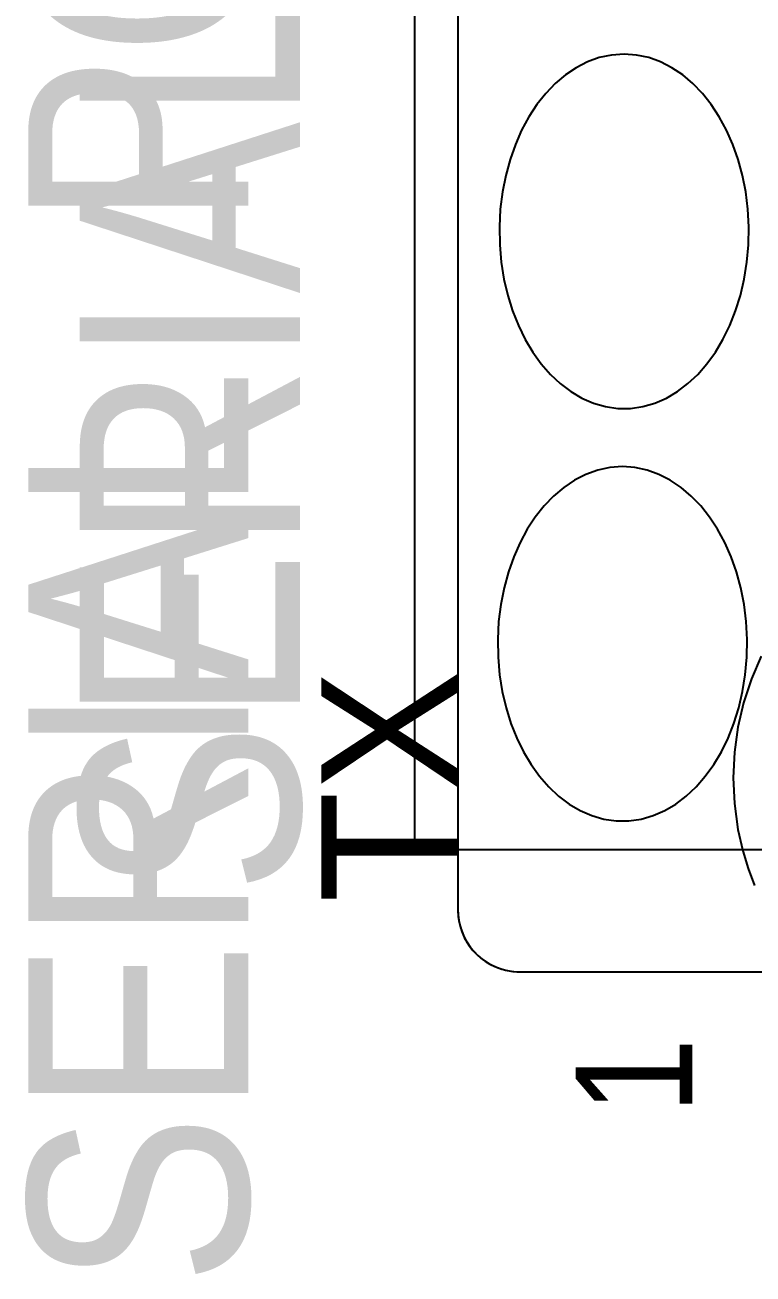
# Model space of a CAD drawing. Extents: x -11 to 35.7, y -8.8 to 26.3.
# Drawn here: x 20.533 to 20.886, y 8.596 to 9.202 of the extents above; entities that cross this region are included whole.
import ezdxf

# ---------------------------------------------------------------- set-up
doc = ezdxf.new("R2010")
doc.units = 0
doc.header["$MEASUREMENT"] = 0
for name, color, linetype in [('3_01___1__10-100BASE_T__A', 7, 'CONTINUOUS'), ('3_02___1__10-100BASE_T__EI', 7, 'CONTINUOUS'), ('3_03___1__100BASE_FX_MM_LC', 7, 'CONTINUOUS'), ('3_04___1__100BASE_FX_MM_LC', 7, 'CONTINUOUS'), ('3_05___2__10-100BASE_T__EI', 7, 'CONTINUOUS'), ('3_06___2__100BASE_FX_MM_LC', 7, 'CONTINUOUS'), ('3_07___1__10-100BASE_T___1', 7, 'CONTINUOUS'), ('3_08___1__10-100BASE_T___1', 7, 'CONTINUOUS'), ('3_09___2__10-100BASE_T___1', 7, 'CONTINUOUS'), ('3_10___2__100BASE_FX_MM_LC', 7, 'CONTINUOUS')]:
    doc.layers.add(name, color=color, linetype=linetype)

msp = doc.modelspace()

# ---------------------------------------------------------------- linework, layer by layer
at = {"layer": '3_01___1__10-100BASE_T__A'}
msp.add_lwpolyline([(20.74288, 9.23077), (20.74288, 9.14151), (20.74288, 9.05652), (20.74288, 8.97824), (20.74288, 8.90911), (20.74288, 8.85156), (20.74288, 8.80805), (20.74288, 8.781), (20.74288, 8.77246), (20.74304, 8.76962), (20.74346, 8.76687), (20.74412, 8.7642), (20.74501, 8.76163), (20.74612, 8.75917), (20.74744, 8.75684), (20.74896, 8.75464), (20.75066, 8.75259), (20.75254, 8.7507), (20.75458, 8.74898), (20.75676, 8.74744), (20.75908, 8.7461), (20.76152, 8.74497), (20.76408, 8.74406), (20.76674, 8.74337), (20.76949, 8.74293), (20.77231, 8.74275), (20.7754, 8.74274), (20.78512, 8.74274), (20.80127, 8.74274), (20.8229, 8.74274), (20.84909, 8.74274), (20.87889, 8.74274), (20.91136, 8.74274)], dxfattribs=at)
at = {"layer": '3_02___1__10-100BASE_T__EI'}
msp.add_lwpolyline([(20.90319, 8.80191), (20.88447, 8.80191), (20.86462, 8.80191), (20.8442, 8.80191), (20.82372, 8.80191), (20.80373, 8.80191), (20.78475, 8.80191), (20.76732, 8.80191), (20.75198, 8.80191), (20.73924, 8.80191), (20.72966, 8.80191), (20.72375, 8.80191), (20.72202, 8.80206), (20.72202, 8.81369), (20.72202, 8.84228), (20.72202, 8.88562), (20.72202, 8.94149), (20.72202, 9.00768), (20.72202, 9.08196), (20.72202, 9.16213), (20.72202, 9.24596)], dxfattribs=at)
for points in [[(20.82342, 9.18787), (20.81733, 9.18744), (20.81141, 9.18617), (20.80569, 9.18412), (20.8002, 9.18131), (20.79498, 9.17779), (20.79004, 9.17361), (20.78542, 9.1688), (20.78115, 9.1634), (20.77725, 9.15746), (20.77376, 9.15101), (20.7707, 9.14411), (20.76811, 9.13678), (20.76601, 9.12907), (20.76443, 9.12103), (20.7634, 9.11268), (20.76295, 9.10409), (20.7631, 9.09539), (20.76384, 9.08692), (20.76515, 9.07873), (20.767, 9.07085), (20.76935, 9.06333), (20.77218, 9.05621), (20.77545, 9.04953), (20.77915, 9.04333), (20.78324, 9.03766), (20.78769, 9.03255), (20.79247, 9.02805), (20.79755, 9.02419), (20.80291, 9.02103), (20.80852, 9.01859), (20.81434, 9.01692), (20.82035, 9.01607), (20.82648, 9.01607), (20.83249, 9.01692), (20.83832, 9.01859), (20.84392, 9.02103), (20.84928, 9.02419), (20.85437, 9.02805), (20.85915, 9.03255), (20.8636, 9.03766), (20.86769, 9.04333), (20.87138, 9.04953), (20.87466, 9.05621), (20.87749, 9.06333), (20.87984, 9.07085), (20.88169, 9.07873), (20.883, 9.08692), (20.88374, 9.09539), (20.88389, 9.10409), (20.88344, 9.11268), (20.88241, 9.12103), (20.88083, 9.12907), (20.87873, 9.13678), (20.87613, 9.14411), (20.87308, 9.15101), (20.86959, 9.15746), (20.86569, 9.1634), (20.86142, 9.1688), (20.8568, 9.17361), (20.85186, 9.17779), (20.84664, 9.18131), (20.84115, 9.18412), (20.83543, 9.18617), (20.82951, 9.18744)], [(20.82263, 8.98781), (20.81654, 8.98738), (20.81062, 8.98611), (20.8049, 8.98406), (20.79942, 8.98125), (20.79419, 8.97773), (20.78925, 8.97355), (20.78463, 8.96874), (20.78036, 8.96334), (20.77647, 8.9574), (20.77297, 8.95095), (20.76992, 8.94405), (20.76732, 8.93672), (20.76522, 8.92901), (20.76364, 8.92097), (20.76261, 8.91262), (20.76216, 8.90403), (20.76231, 8.89533), (20.76306, 8.88686), (20.76436, 8.87867), (20.76621, 8.87079), (20.76856, 8.86327), (20.77139, 8.85615), (20.77467, 8.84947), (20.77836, 8.84327), (20.78245, 8.8376), (20.7869, 8.83249), (20.79168, 8.82799), (20.79677, 8.82413), (20.80213, 8.82097), (20.80773, 8.81853), (20.81356, 8.81687), (20.81957, 8.81601), (20.8257, 8.81601), (20.83171, 8.81687), (20.83753, 8.81853), (20.84314, 8.82097), (20.8485, 8.82413), (20.85358, 8.82799), (20.85836, 8.83249), (20.86281, 8.8376), (20.8669, 8.84327), (20.8706, 8.84947), (20.87387, 8.85615), (20.8767, 8.86327), (20.87905, 8.87079), (20.8809, 8.87867), (20.88221, 8.88686), (20.88295, 8.89533), (20.88311, 8.90403), (20.88265, 8.91262), (20.88162, 8.92097), (20.88004, 8.92901), (20.87794, 8.93672), (20.87535, 8.94405), (20.87229, 8.95095), (20.8688, 8.9574), (20.8649, 8.96334), (20.86063, 8.96874), (20.85601, 8.97355), (20.85107, 8.97773), (20.84585, 8.98125), (20.84036, 8.98406), (20.83464, 8.98611), (20.82872, 8.98738)]]:
    msp.add_lwpolyline(points, close=True, dxfattribs=at)
at = {"layer": '3_03___1__100BASE_FX_MM_LC'}
msp.add_lwpolyline([(20.74288, 9.25801), (20.74288, 9.16795), (20.74288, 9.08142), (20.74288, 9.00087), (20.74288, 8.92874), (20.74288, 8.86746), (20.74288, 8.81948), (20.74288, 8.78724), (20.74288, 8.77316), (20.74296, 8.77047), (20.7433, 8.76769), (20.74389, 8.76499), (20.74472, 8.76239), (20.74577, 8.7599), (20.74703, 8.75752), (20.74849, 8.75528), (20.75013, 8.75319), (20.75196, 8.75125), (20.75395, 8.74948), (20.75609, 8.74788), (20.75837, 8.74648), (20.76078, 8.74529), (20.7633, 8.74431), (20.76593, 8.74355), (20.76865, 8.74304), (20.77145, 8.74278), (20.77388, 8.74274), (20.78148, 8.74274), (20.7958, 8.74274), (20.81589, 8.74274), (20.84081, 8.74274), (20.86963, 8.74274), (20.9014, 8.74274)], dxfattribs=at)
at = {"layer": '3_04___1__100BASE_FX_MM_LC'}
msp.add_lwpolyline([(20.90319, 8.80191), (20.88447, 8.80191), (20.86462, 8.80191), (20.8442, 8.80191), (20.82372, 8.80191), (20.80373, 8.80191), (20.78475, 8.80191), (20.76732, 8.80191), (20.75198, 8.80191), (20.73924, 8.80191), (20.72966, 8.80191), (20.72375, 8.80191), (20.72202, 8.80206), (20.72202, 8.81369), (20.72202, 8.84228), (20.72202, 8.88562), (20.72202, 8.94149), (20.72202, 9.00768), (20.72202, 9.08196), (20.72202, 9.16213), (20.72202, 9.24596)], dxfattribs=at)
for points in [[(20.82342, 9.18787), (20.81733, 9.18744), (20.81141, 9.18617), (20.80569, 9.18412), (20.8002, 9.18131), (20.79498, 9.17779), (20.79004, 9.17361), (20.78542, 9.1688), (20.78115, 9.1634), (20.77725, 9.15746), (20.77376, 9.15101), (20.7707, 9.14411), (20.76811, 9.13678), (20.76601, 9.12907), (20.76443, 9.12103), (20.7634, 9.11268), (20.76295, 9.10409), (20.7631, 9.09539), (20.76384, 9.08692), (20.76515, 9.07873), (20.767, 9.07085), (20.76935, 9.06333), (20.77218, 9.05621), (20.77545, 9.04953), (20.77915, 9.04333), (20.78324, 9.03766), (20.78769, 9.03255), (20.79247, 9.02805), (20.79755, 9.02419), (20.80291, 9.02103), (20.80852, 9.01859), (20.81434, 9.01692), (20.82035, 9.01607), (20.82648, 9.01607), (20.83249, 9.01692), (20.83832, 9.01859), (20.84392, 9.02103), (20.84928, 9.02419), (20.85437, 9.02805), (20.85915, 9.03255), (20.8636, 9.03766), (20.86769, 9.04333), (20.87138, 9.04953), (20.87466, 9.05621), (20.87749, 9.06333), (20.87984, 9.07085), (20.88169, 9.07873), (20.883, 9.08692), (20.88374, 9.09539), (20.88389, 9.10409), (20.88344, 9.11268), (20.88241, 9.12103), (20.88083, 9.12907), (20.87873, 9.13678), (20.87613, 9.14411), (20.87308, 9.15101), (20.86959, 9.15746), (20.86569, 9.1634), (20.86142, 9.1688), (20.8568, 9.17361), (20.85186, 9.17779), (20.84664, 9.18131), (20.84115, 9.18412), (20.83543, 9.18617), (20.82951, 9.18744)], [(20.82263, 8.98781), (20.81654, 8.98738), (20.81062, 8.98611), (20.8049, 8.98406), (20.79942, 8.98125), (20.79419, 8.97773), (20.78925, 8.97355), (20.78463, 8.96874), (20.78036, 8.96334), (20.77647, 8.9574), (20.77297, 8.95095), (20.76992, 8.94405), (20.76732, 8.93672), (20.76522, 8.92901), (20.76364, 8.92097), (20.76261, 8.91262), (20.76216, 8.90403), (20.76231, 8.89533), (20.76306, 8.88686), (20.76436, 8.87867), (20.76621, 8.87079), (20.76856, 8.86327), (20.77139, 8.85615), (20.77467, 8.84947), (20.77836, 8.84327), (20.78245, 8.8376), (20.7869, 8.83249), (20.79168, 8.82799), (20.79677, 8.82413), (20.80213, 8.82097), (20.80773, 8.81853), (20.81356, 8.81687), (20.81957, 8.81601), (20.8257, 8.81601), (20.83171, 8.81687), (20.83753, 8.81853), (20.84314, 8.82097), (20.8485, 8.82413), (20.85358, 8.82799), (20.85836, 8.83249), (20.86281, 8.8376), (20.8669, 8.84327), (20.8706, 8.84947), (20.87387, 8.85615), (20.8767, 8.86327), (20.87905, 8.87079), (20.8809, 8.87867), (20.88221, 8.88686), (20.88295, 8.89533), (20.88311, 8.90403), (20.88265, 8.91262), (20.88162, 8.92097), (20.88004, 8.92901), (20.87794, 8.93672), (20.87535, 8.94405), (20.87229, 8.95095), (20.8688, 8.9574), (20.8649, 8.96334), (20.86063, 8.96874), (20.85601, 8.97355), (20.85107, 8.97773), (20.84585, 8.98125), (20.84036, 8.98406), (20.83464, 8.98611), (20.82872, 8.98738)]]:
    msp.add_lwpolyline(points, close=True, dxfattribs=at)
at = {"layer": '3_05___2__10-100BASE_T__EI'}
msp.add_lwpolyline([(20.90319, 8.80191), (20.88447, 8.80191), (20.86462, 8.80191), (20.8442, 8.80191), (20.82372, 8.80191), (20.80373, 8.80191), (20.78475, 8.80191), (20.76732, 8.80191), (20.75198, 8.80191), (20.73924, 8.80191), (20.72966, 8.80191), (20.72375, 8.80191), (20.72202, 8.80206), (20.72202, 8.81369), (20.72202, 8.84228), (20.72202, 8.88562), (20.72202, 8.94149), (20.72202, 9.00768), (20.72202, 9.08196), (20.72202, 9.16213), (20.72202, 9.24596)], dxfattribs=at)
for points in [[(20.82342, 9.18787), (20.81733, 9.18744), (20.81141, 9.18617), (20.80569, 9.18412), (20.8002, 9.18131), (20.79498, 9.17779), (20.79004, 9.17361), (20.78542, 9.1688), (20.78115, 9.1634), (20.77725, 9.15746), (20.77376, 9.15101), (20.7707, 9.14411), (20.76811, 9.13678), (20.76601, 9.12907), (20.76443, 9.12103), (20.7634, 9.11268), (20.76295, 9.10409), (20.7631, 9.09539), (20.76384, 9.08692), (20.76515, 9.07873), (20.767, 9.07085), (20.76935, 9.06333), (20.77218, 9.05621), (20.77545, 9.04953), (20.77915, 9.04333), (20.78324, 9.03766), (20.78769, 9.03255), (20.79247, 9.02805), (20.79755, 9.02419), (20.80291, 9.02103), (20.80852, 9.01859), (20.81434, 9.01692), (20.82035, 9.01607), (20.82648, 9.01607), (20.83249, 9.01692), (20.83832, 9.01859), (20.84392, 9.02103), (20.84928, 9.02419), (20.85437, 9.02805), (20.85915, 9.03255), (20.8636, 9.03766), (20.86769, 9.04333), (20.87138, 9.04953), (20.87466, 9.05621), (20.87749, 9.06333), (20.87984, 9.07085), (20.88169, 9.07873), (20.883, 9.08692), (20.88374, 9.09539), (20.88389, 9.10409), (20.88344, 9.11268), (20.88241, 9.12103), (20.88083, 9.12907), (20.87873, 9.13678), (20.87613, 9.14411), (20.87308, 9.15101), (20.86959, 9.15746), (20.86569, 9.1634), (20.86142, 9.1688), (20.8568, 9.17361), (20.85186, 9.17779), (20.84664, 9.18131), (20.84115, 9.18412), (20.83543, 9.18617), (20.82951, 9.18744)], [(20.82263, 8.98781), (20.81654, 8.98738), (20.81062, 8.98611), (20.8049, 8.98406), (20.79942, 8.98125), (20.79419, 8.97773), (20.78925, 8.97355), (20.78463, 8.96874), (20.78036, 8.96334), (20.77647, 8.9574), (20.77297, 8.95095), (20.76992, 8.94405), (20.76732, 8.93672), (20.76522, 8.92901), (20.76364, 8.92097), (20.76261, 8.91262), (20.76216, 8.90403), (20.76231, 8.89533), (20.76306, 8.88686), (20.76436, 8.87867), (20.76621, 8.87079), (20.76856, 8.86327), (20.77139, 8.85615), (20.77467, 8.84947), (20.77836, 8.84327), (20.78245, 8.8376), (20.7869, 8.83249), (20.79168, 8.82799), (20.79677, 8.82413), (20.80213, 8.82097), (20.80773, 8.81853), (20.81356, 8.81687), (20.81957, 8.81601), (20.8257, 8.81601), (20.83171, 8.81687), (20.83753, 8.81853), (20.84314, 8.82097), (20.8485, 8.82413), (20.85358, 8.82799), (20.85836, 8.83249), (20.86281, 8.8376), (20.8669, 8.84327), (20.8706, 8.84947), (20.87387, 8.85615), (20.8767, 8.86327), (20.87905, 8.87079), (20.8809, 8.87867), (20.88221, 8.88686), (20.88295, 8.89533), (20.88311, 8.90403), (20.88265, 8.91262), (20.88162, 8.92097), (20.88004, 8.92901), (20.87794, 8.93672), (20.87535, 8.94405), (20.87229, 8.95095), (20.8688, 8.9574), (20.8649, 8.96334), (20.86063, 8.96874), (20.85601, 8.97355), (20.85107, 8.97773), (20.84585, 8.98125), (20.84036, 8.98406), (20.83464, 8.98611), (20.82872, 8.98738)]]:
    msp.add_lwpolyline(points, close=True, dxfattribs=at)
at = {"layer": '3_06___2__100BASE_FX_MM_LC'}
msp.add_lwpolyline([(20.90319, 8.80191), (20.88447, 8.80191), (20.86462, 8.80191), (20.8442, 8.80191), (20.82372, 8.80191), (20.80373, 8.80191), (20.78475, 8.80191), (20.76732, 8.80191), (20.75198, 8.80191), (20.73924, 8.80191), (20.72966, 8.80191), (20.72375, 8.80191), (20.72202, 8.80206), (20.72202, 8.81369), (20.72202, 8.84228), (20.72202, 8.88562), (20.72202, 8.94149), (20.72202, 9.00768), (20.72202, 9.08196), (20.72202, 9.16213), (20.72202, 9.24596)], dxfattribs=at)
for points in [[(20.82342, 9.18787), (20.81733, 9.18744), (20.81141, 9.18617), (20.80569, 9.18412), (20.8002, 9.18131), (20.79498, 9.17779), (20.79004, 9.17361), (20.78542, 9.1688), (20.78115, 9.1634), (20.77725, 9.15746), (20.77376, 9.15101), (20.7707, 9.14411), (20.76811, 9.13678), (20.76601, 9.12907), (20.76443, 9.12103), (20.7634, 9.11268), (20.76295, 9.10409), (20.7631, 9.09539), (20.76384, 9.08692), (20.76515, 9.07873), (20.767, 9.07085), (20.76935, 9.06333), (20.77218, 9.05621), (20.77545, 9.04953), (20.77915, 9.04333), (20.78324, 9.03766), (20.78769, 9.03255), (20.79247, 9.02805), (20.79755, 9.02419), (20.80291, 9.02103), (20.80852, 9.01859), (20.81434, 9.01692), (20.82035, 9.01607), (20.82648, 9.01607), (20.83249, 9.01692), (20.83832, 9.01859), (20.84392, 9.02103), (20.84928, 9.02419), (20.85437, 9.02805), (20.85915, 9.03255), (20.8636, 9.03766), (20.86769, 9.04333), (20.87138, 9.04953), (20.87466, 9.05621), (20.87749, 9.06333), (20.87984, 9.07085), (20.88169, 9.07873), (20.883, 9.08692), (20.88374, 9.09539), (20.88389, 9.10409), (20.88344, 9.11268), (20.88241, 9.12103), (20.88083, 9.12907), (20.87873, 9.13678), (20.87613, 9.14411), (20.87308, 9.15101), (20.86959, 9.15746), (20.86569, 9.1634), (20.86142, 9.1688), (20.8568, 9.17361), (20.85186, 9.17779), (20.84664, 9.18131), (20.84115, 9.18412), (20.83543, 9.18617), (20.82951, 9.18744)], [(20.82263, 8.98781), (20.81654, 8.98738), (20.81062, 8.98611), (20.8049, 8.98406), (20.79942, 8.98125), (20.79419, 8.97773), (20.78925, 8.97355), (20.78463, 8.96874), (20.78036, 8.96334), (20.77647, 8.9574), (20.77297, 8.95095), (20.76992, 8.94405), (20.76732, 8.93672), (20.76522, 8.92901), (20.76364, 8.92097), (20.76261, 8.91262), (20.76216, 8.90403), (20.76231, 8.89533), (20.76306, 8.88686), (20.76436, 8.87867), (20.76621, 8.87079), (20.76856, 8.86327), (20.77139, 8.85615), (20.77467, 8.84947), (20.77836, 8.84327), (20.78245, 8.8376), (20.7869, 8.83249), (20.79168, 8.82799), (20.79677, 8.82413), (20.80213, 8.82097), (20.80773, 8.81853), (20.81356, 8.81687), (20.81957, 8.81601), (20.8257, 8.81601), (20.83171, 8.81687), (20.83753, 8.81853), (20.84314, 8.82097), (20.8485, 8.82413), (20.85358, 8.82799), (20.85836, 8.83249), (20.86281, 8.8376), (20.8669, 8.84327), (20.8706, 8.84947), (20.87387, 8.85615), (20.8767, 8.86327), (20.87905, 8.87079), (20.8809, 8.87867), (20.88221, 8.88686), (20.88295, 8.89533), (20.88311, 8.90403), (20.88265, 8.91262), (20.88162, 8.92097), (20.88004, 8.92901), (20.87794, 8.93672), (20.87535, 8.94405), (20.87229, 8.95095), (20.8688, 8.9574), (20.8649, 8.96334), (20.86063, 8.96874), (20.85601, 8.97355), (20.85107, 8.97773), (20.84585, 8.98125), (20.84036, 8.98406), (20.83464, 8.98611), (20.82872, 8.98738)]]:
    msp.add_lwpolyline(points, close=True, dxfattribs=at)
at = {"layer": '3_07___1__10-100BASE_T___1'}
msp.add_lwpolyline([(20.88994, 8.89588), (20.88516, 8.88481), (20.88137, 8.87331), (20.8786, 8.86146), (20.87691, 8.84931), (20.87633, 8.83694), (20.8769, 8.82441), (20.87866, 8.81177), (20.88099, 8.80146), (20.88358, 8.79291), (20.88671, 8.78462)], dxfattribs=at)
at = {"layer": '3_08___1__10-100BASE_T___1'}
msp.add_lwpolyline([(20.88994, 8.89588), (20.88516, 8.88481), (20.88137, 8.87331), (20.8786, 8.86146), (20.87691, 8.84931), (20.87633, 8.83694), (20.8769, 8.82441), (20.87866, 8.81177), (20.88099, 8.80146), (20.88358, 8.79291), (20.88671, 8.78462)], dxfattribs=at)
at = {"layer": '3_09___2__10-100BASE_T___1'}
msp.add_lwpolyline([(20.88994, 8.89588), (20.88516, 8.88481), (20.88137, 8.87331), (20.8786, 8.86146), (20.87691, 8.84931), (20.87633, 8.83694), (20.8769, 8.82441), (20.87866, 8.81177), (20.88099, 8.80146), (20.88358, 8.79291), (20.88671, 8.78462)], dxfattribs=at)
at = {"layer": '3_10___2__100BASE_FX_MM_LC'}
msp.add_lwpolyline([(20.88994, 8.89588), (20.88516, 8.88481), (20.88137, 8.87331), (20.8786, 8.86146), (20.87691, 8.84931), (20.87633, 8.83694), (20.8769, 8.82441), (20.87866, 8.81177), (20.88099, 8.80146), (20.88358, 8.79291), (20.88671, 8.78462)], dxfattribs=at)

# ---------------------------------------------------------------- texts
at = {"layer": '3_01___1__10-100BASE_T__A', "attachment_point": 7, "rotation": 90}
for s, insert, char_height in [('\\fInterstate-Regular|b0|i0|c0|p34;\\W0.875;SERIAL  PORT  1', (20.66771, 8.78033), 0.1067222), ('\\fInterstate-Regular|b0|i0|c0|p34;\\W0.875;1', (20.85657, 8.67386), 0.0566667)]:
    msp.add_mtext(s, dxfattribs=dict(at, insert=insert, char_height=char_height))
at = {"layer": '3_02___1__10-100BASE_T__EI', "attachment_point": 7, "rotation": 90}
for s, insert, char_height in [('\\fInterstate-Regular|b0|i0|c0|p34;\\W0.875;SERIAL  PORT  1', (20.66771, 8.78033), 0.1067222), ('\\fInterstate-Regular|b0|i0|c0|p34;\\W0.875;1', (20.85657, 8.67386), 0.0566667)]:
    msp.add_mtext(s, dxfattribs=dict(at, insert=insert, char_height=char_height))
at = {"layer": '3_03___1__100BASE_FX_MM_LC', "attachment_point": 7, "rotation": 90}
for s, insert, char_height in [('\\fInterstate-Regular|b0|i0|c0|p34;\\W0.875;SERIAL  PORT  1', (20.66771, 8.78033), 0.1067222), ('\\fInterstate-Regular|b0|i0|c0|p34;\\W0.875;1', (20.85657, 8.67386), 0.0566667)]:
    msp.add_mtext(s, dxfattribs=dict(at, insert=insert, char_height=char_height))
at = {"layer": '3_04___1__100BASE_FX_MM_LC', "attachment_point": 7, "rotation": 90}
for s, insert, char_height in [('\\fInterstate-Regular|b0|i0|c0|p34;\\W0.875;SERIAL  PORT  1', (20.66771, 8.78033), 0.1067222), ('\\fInterstate-Regular|b0|i0|c0|p34;\\W0.875;1', (20.85657, 8.67386), 0.0566667)]:
    msp.add_mtext(s, dxfattribs=dict(at, insert=insert, char_height=char_height))
at = {"layer": '3_05___2__10-100BASE_T__EI', "attachment_point": 7, "rotation": 90}
for s, insert, char_height in [('\\fInterstate-Regular|b0|i0|c0|p34;\\W0.875;SERIAL  PORT  1', (20.66771, 8.78033), 0.1067222), ('\\fInterstate-Regular|b0|i0|c0|p34;\\W0.875;1', (20.85657, 8.67386), 0.0566667)]:
    msp.add_mtext(s, dxfattribs=dict(at, insert=insert, char_height=char_height))
at = {"layer": '3_06___2__100BASE_FX_MM_LC', "attachment_point": 7, "rotation": 90}
for s, insert, char_height in [('\\fInterstate-Regular|b0|i0|c0|p34;\\W0.875;SERIAL  PORT  1', (20.66771, 8.78033), 0.1067222), ('\\fInterstate-Regular|b0|i0|c0|p34;\\W0.875;1', (20.85657, 8.67386), 0.0566667)]:
    msp.add_mtext(s, dxfattribs=dict(at, insert=insert, char_height=char_height))
at = {"layer": '3_07___1__10-100BASE_T___1', "attachment_point": 7, "rotation": 90}
for s, insert, char_height in [('\\fInterstate-Regular|b0|i0|c0|p34;\\W0.875;SERIAL  PORT  1', (20.64273, 8.59054), 0.1067222), ('\\fInterstate-Regular|b0|i0|c0|p34;\\W1;TX', (20.7428, 8.77626), 0.0661111)]:
    msp.add_mtext(s, dxfattribs=dict(at, insert=insert, char_height=char_height))
at = {"layer": '3_08___1__10-100BASE_T___1', "attachment_point": 7, "rotation": 90}
for s, insert, char_height in [('\\fInterstate-Regular|b0|i0|c0|p34;\\W0.875;SERIAL  PORT  1', (20.64273, 8.59054), 0.1067222), ('\\fInterstate-Regular|b0|i0|c0|p34;\\W1;TX', (20.7428, 8.77626), 0.0661111)]:
    msp.add_mtext(s, dxfattribs=dict(at, insert=insert, char_height=char_height))
at = {"layer": '3_09___2__10-100BASE_T___1', "attachment_point": 7, "rotation": 90}
for s, insert, char_height in [('\\fInterstate-Regular|b0|i0|c0|p34;\\W0.875;SERIAL  PORT  1', (20.64273, 8.59054), 0.1067222), ('\\fInterstate-Regular|b0|i0|c0|p34;\\W1;TX', (20.7428, 8.77626), 0.0661111)]:
    msp.add_mtext(s, dxfattribs=dict(at, insert=insert, char_height=char_height))
at = {"layer": '3_10___2__100BASE_FX_MM_LC', "attachment_point": 7, "rotation": 90}
for s, insert, char_height in [('\\fInterstate-Regular|b0|i0|c0|p34;\\W0.875;SERIAL  PORT  1', (20.64273, 8.59054), 0.1067222), ('\\fInterstate-Regular|b0|i0|c0|p34;\\W1;TX', (20.7428, 8.77626), 0.0661111)]:
    msp.add_mtext(s, dxfattribs=dict(at, insert=insert, char_height=char_height))

doc.saveas('drawing.dxf')
